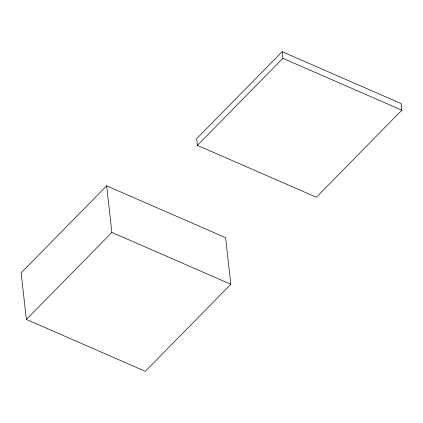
<?xml version="1.0" encoding="UTF-8"?>
<svg xmlns="http://www.w3.org/2000/svg" width="423" height="423" viewBox="0 0 423 423"><rect width="100%" height="100%" fill="white"/><g stroke="black" fill="none" stroke-linecap="round" stroke-linejoin="round"><path stroke-width="0.63" d="M106.654 185.824L21.15 272.861L26.374 319.45L145.332 371.32L230.836 284.282L225.612 237.7L106.654 185.824L111.884 232.412L26.374 319.45M282.146 51.68L196.642 138.718L197.388 145.369L316.346 197.245L401.85 110.207L401.104 103.55L282.146 51.68L282.897 58.332L197.388 145.369M282.897 58.332L401.85 110.207M111.884 232.412L230.836 284.282"/></g></svg>
